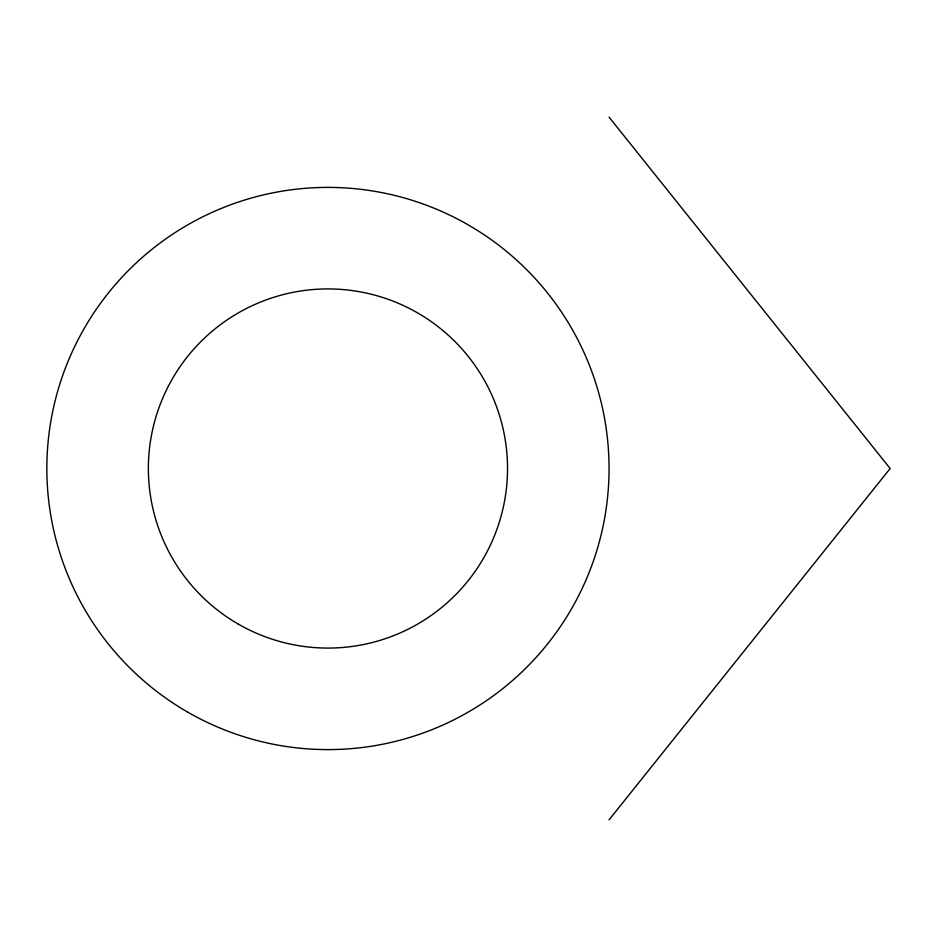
<?xml version="1.0" encoding="UTF-8"?>
<svg xmlns="http://www.w3.org/2000/svg" width="937" height="937" viewBox="0 0 937 937"><rect width="100%" height="100%" fill="white"/><g stroke="black" fill="none" stroke-linecap="round" stroke-linejoin="round"><path stroke-width="1.41" d="M609.05 819.875L890.15 468.5L609.05 117.125M238.162 624.019A179.576 179.576 0 0 0 507.526 468.5A179.576 179.576 0 0 0 238.162 312.981A179.576 179.576 0 0 0 238.162 624.019M187.4 711.944A281.1 281.1 0 0 0 609.05 468.5A281.1 281.1 0 0 0 187.4 225.056A281.1 281.1 0 0 0 187.4 711.944"/></g></svg>
